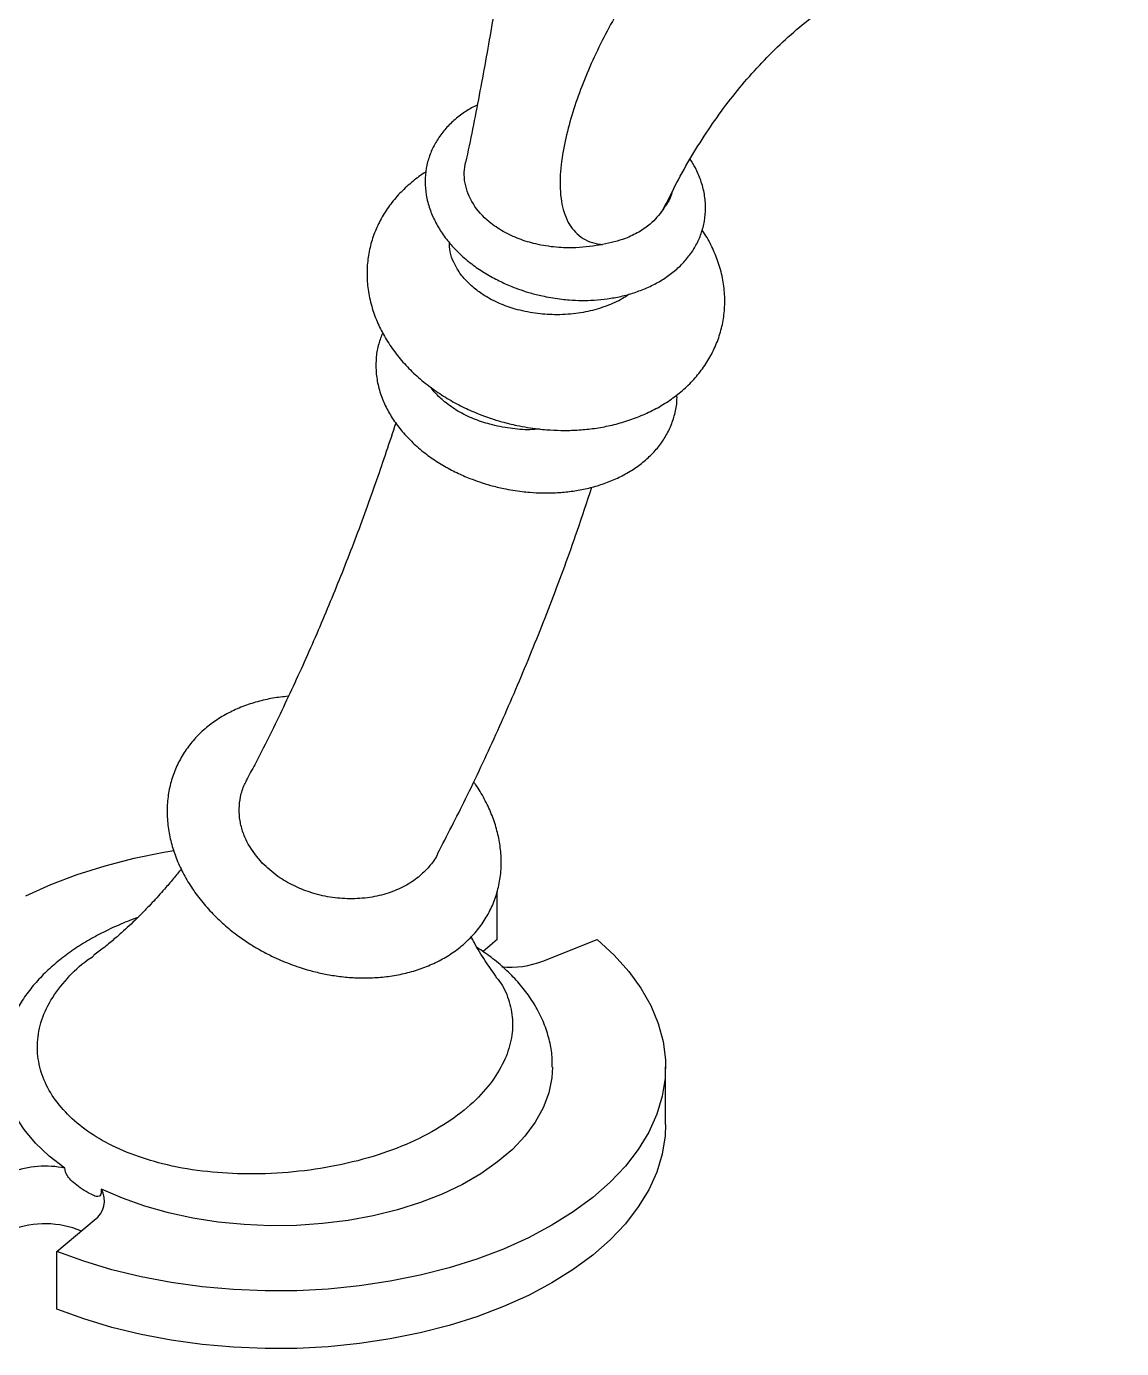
# Model space of a CAD drawing. Header units: millimetres. Extents: x 2710 to 8650, y -4054 to 146.
# Drawn here: x 6376.3 to 6531.3, y -2447.4 to -2260.2 of the extents above; entities that cross this region are included whole.
import ezdxf

# ---------------------------------------------------------------- set-up
doc = ezdxf.new("R2010")
doc.units = ezdxf.units.MM

# ---------------------------------------------------------------- blocks, each defined once
blk = doc.blocks.new('izometria')
at = {"linetype": 'Continuous'}
for p, q in [((1666.06, 732.09), (1666.51, 733)), ((1642.6, 628.75), (1642.6, 635.58)), ((1642.6, 628.75), (1640.59, 627.06)), ((1649.06, 625.7), (1656.74, 628.75)), ((1666.43, 602.59), (1666.43, 610.76)), ((1580.26, 584.6), (1585.55, 589.03)), ((1580.26, 576.43), (1580.26, 584.6))]:
    blk.add_line(p, q, dxfattribs=at)
at = {"linetype": 'Continuous', "flags": 128}
for points in [[(1575.84, 634.96), (1579.38, 636.56), (1583.13, 637.98), (1587.07, 639.22), (1591.17, 640.28), (1595.41, 641.13), (1596.8, 641.36)], [(1656.74, 628.75), (1659.14, 626.56), (1661.21, 624.26), (1662.95, 621.87), (1664.35, 619.41), (1665.4, 616.89), (1666.08, 614.33), (1666.4, 611.74), (1666.36, 609.15), (1665.95, 606.57), (1665.18, 604.02), (1664.05, 601.51), (1662.56, 599.06), (1660.74, 596.69), (1658.59, 594.42), (1656.13, 592.25), (1653.36, 590.21), (1650.32, 588.31), (1647.02, 586.55), (1643.48, 584.95), (1639.73, 583.53), (1635.79, 582.29), (1631.69, 581.24), (1627.45, 580.38), (1623.1, 579.73), (1618.68, 579.28), (1614.21, 579.05), (1609.72, 579.02), (1605.25, 579.21), (1600.81, 579.6), (1596.44, 580.21), (1592.18, 581.01), (1588.04, 582.02), (1584.06, 583.22), (1580.26, 584.6)], [(1581.39, 596.4), (1579.16, 598.11), (1577.23, 599.94), (1575.6, 601.87), (1574.3, 603.88), (1573.33, 605.95), (1572.71, 608.06), (1572.44, 610.2), (1572.43, 610.8)], [(1650.43, 610.71), (1650.33, 609.17), (1649.89, 607.04), (1649.11, 604.94), (1647.98, 602.9), (1646.52, 600.93), (1644.74, 599.04), (1642.65, 597.27), (1640.29, 595.61), (1637.66, 594.1), (1634.8, 592.73), (1631.72, 591.53), (1628.46, 590.5), (1625.04, 589.66), (1621.5, 589.01), (1617.87, 588.55), (1614.18, 588.3), (1610.47, 588.25), (1606.76, 588.4), (1603.1, 588.76), (1599.51, 589.32), (1596.03, 590.07), (1592.69, 591.01), (1589.53, 592.13), (1586.55, 593.42)], [(1666.43, 602.59), (1666.36, 600.99), (1665.95, 598.4), (1665.18, 595.85), (1664.05, 593.34), (1662.56, 590.9), (1660.74, 588.53), (1658.59, 586.25), (1656.13, 584.09), (1653.36, 582.05), (1650.32, 580.14), (1647.02, 578.38), (1643.48, 576.79), (1639.73, 575.37), (1635.79, 574.12), (1631.69, 573.07), (1627.45, 572.22), (1623.1, 571.56), (1618.68, 571.12), (1614.21, 570.88), (1609.72, 570.86), (1605.25, 571.04), (1600.81, 571.44), (1596.44, 572.04), (1592.18, 572.85), (1588.04, 573.85), (1584.06, 575.05), (1580.26, 576.43)]]:
    blk.add_lwpolyline(points, dxfattribs=at)
at = {"linetype": 'Continuous'}
for centre, radius, start, end in [((1644.32, 638.25), 13.41, 265.3546, 290.693), ((1578.61, 582.91), 13.77, 78.3365, 110.4284), ((1583.72, 591.76), 3.28, 303.7999, 30.2985), ((1578.58, 575.11), 13.41, 67.4621, 110.8607)]:
    blk.add_arc(centre, radius, start, end, dxfattribs=at)
for points, knots in [([(1648.7, 844.79), (1648.71, 843.48), (1648.73, 838.52), (1648.56, 830.02), (1648.2, 819.29), (1647.63, 808.71), (1646.87, 798.26), (1645.9, 787.96), (1644.74, 777.8), (1643.38, 767.8), (1641.83, 757.95), (1640.06, 748.28), (1638.81, 741.9), (1638.1, 738.78), (1638.1, 738.77)], [0, 0, 0, 0, 0.034377, 0.130858, 0.22735, 0.323855, 0.420371, 0.516901, 0.613448, 0.710014, 0.806603, 0.903222, 0.999874, 1, 1, 1, 1]), ([(1716.17, 817.08), (1718.5, 815.5), (1725.19, 810.99), (1736.26, 803.78), (1749.37, 795.44), (1762.51, 787.35), (1775.65, 779.49), (1788.81, 771.87), (1801.97, 764.49), (1815.13, 757.35), (1828.29, 750.46), (1841.45, 743.81), (1854.59, 737.41), (1867.73, 731.27), (1880.85, 725.37), (1893.96, 719.74), (1907.04, 714.35), (1920.1, 709.24), (1931.08, 705.1), (1937.7, 702.78), (1939.98, 701.98)], [0, 0, 0, 0, 0.031281, 0.089785, 0.148307, 0.206846, 0.265401, 0.323972, 0.382557, 0.441155, 0.499767, 0.558392, 0.617028, 0.675676, 0.734334, 0.793003, 0.851682, 0.910371, 0.969068, 1, 1, 1, 1]), ([(1666.55, 732.99), (1667.11, 734.11), (1668.34, 736.61), (1670.43, 740.22), (1672.78, 743.89), (1675.28, 747.35), (1677.95, 750.63), (1680.79, 753.71), (1683.8, 756.61), (1687.01, 759.31), (1690.42, 761.8), (1694.04, 764.09), (1697.88, 766.14), (1701.94, 767.95), (1706.2, 769.49), (1710.48, 770.7), (1714.75, 771.61), (1718.95, 772.25), (1723.26, 772.65), (1727.66, 772.82), (1732.16, 772.76), (1736.76, 772.46), (1741.45, 771.92), (1746.23, 771.16), (1751.1, 770.15), (1756.04, 768.91), (1761.07, 767.43), (1766.16, 765.71), (1771.31, 763.75), (1776.51, 761.56), (1781.75, 759.14), (1787.04, 756.47), (1792.35, 753.58), (1797.68, 750.46), (1803.02, 747.12), (1808.37, 743.55), (1813.72, 739.77), (1819.05, 735.77), (1824.36, 731.57), (1829.64, 727.16), (1834.89, 722.56), (1840.09, 717.77), (1845.24, 712.8), (1850.32, 707.66), (1855.34, 702.35), (1860.28, 696.88), (1865.13, 691.27), (1869.88, 685.52), (1874.52, 679.66), (1879.04, 673.71), (1883.4, 667.7), (1887.56, 661.74), (1891.37, 656.04), (1894.6, 651.03), (1897.42, 646.5), (1900.03, 642.19), (1901.8, 639.16), (1902.69, 637.63)], [0, 0, 0, 0, 0.015026, 0.033287, 0.051703, 0.07032, 0.089188, 0.10836, 0.127893, 0.147837, 0.168223, 0.189049, 0.210266, 0.231756, 0.253367, 0.274983, 0.294138, 0.313063, 0.331791, 0.350357, 0.368795, 0.387135, 0.405403, 0.42362, 0.441804, 0.459966, 0.478119, 0.496269, 0.514421, 0.53258, 0.55075, 0.568932, 0.587129, 0.60534, 0.623566, 0.641807, 0.660061, 0.678328, 0.696605, 0.714891, 0.733183, 0.751479, 0.769776, 0.788069, 0.806354, 0.824622, 0.842865, 0.861067, 0.879205, 0.897239, 0.915094, 0.932605, 0.949328, 0.964144, 0.975065, 0.987355, 1, 1, 1, 1]), ([(1667.35, 770.18), (1667.34, 770.17), (1666.57, 769.52), (1665.18, 767.94), (1663.35, 765.68), (1661.38, 762.89), (1659.37, 759.66), (1656.73, 754.75), (1654.61, 749.89), (1652.98, 744.99), (1652.05, 741.3), (1651.45, 737.51), (1651.46, 733.87), (1652.15, 731.12), (1653.18, 729.41), (1654.14, 728.4), (1655.37, 727.64), (1656.53, 727.27), (1657.27, 727.19), (1657.52, 727.16)], [0, 0, 0, 0, 0.000936, 0.048625, 0.097429, 0.147308, 0.227649, 0.308084, 0.472773, 0.553484, 0.63418, 0.716923, 0.799455, 0.868089, 0.896956, 0.926569, 0.955496, 0.985539, 1, 1, 1, 1]), ([(1639.76, 746.91), (1639.49, 746.78), (1638.64, 746.36), (1637.35, 745.48), (1635.92, 744.28), (1634.7, 742.9), (1633.71, 741.38), (1632.96, 739.73), (1632.5, 737.95), (1632.34, 736.09), (1632.5, 734.15), (1632.98, 732.25), (1633.76, 730.43), (1634.77, 728.73), (1636.02, 727.11), (1637.5, 725.6), (1639.16, 724.23), (1640.95, 723.03), (1642.79, 722.03), (1644.46, 721.28), (1646.01, 720.7), (1647.53, 720.22), (1648.63, 719.97), (1649.22, 719.83)], [0, 0, 0, 0, 0.022248, 0.071527, 0.121298, 0.171508, 0.222183, 0.27344, 0.325492, 0.378643, 0.433201, 0.489553, 0.540773, 0.592425, 0.644386, 0.696447, 0.748278, 0.79932, 0.848306, 0.892577, 0.924287, 0.959511, 1, 1, 1, 1]), ([(1657.52, 727.16), (1656.27, 726.96), (1654.16, 726.61), (1650.91, 726.72), (1648.19, 727.15), (1645.65, 727.92), (1643.4, 728.96), (1641.05, 730.56), (1638.99, 732.89), (1638.04, 735.38), (1637.86, 737.37), (1638.03, 738.32), (1638.11, 738.77)], [0, 0, 0, 0, 0.1348807, 0.2301083, 0.3289368, 0.4119746, 0.4981551, 0.5854661, 0.7201622, 0.8598579, 0.933918, 1, 1, 1, 1]), ([(1649.22, 719.83), (1650.06, 719.68), (1651.25, 719.46), (1653.02, 719.3), (1654.55, 719.23), (1656.36, 719.28), (1658.22, 719.46), (1660.12, 719.8), (1662, 720.32), (1663.83, 721.01), (1665.55, 721.88), (1667.14, 722.92), (1668.56, 724.14), (1669.79, 725.52), (1670.78, 727.05), (1671.52, 728.71), (1671.98, 730.48), (1672.14, 732.35), (1671.98, 734.3), (1671.47, 736.2), (1670.78, 737.87), (1670.17, 738.84), (1669.91, 739.26)], [0, 0, 0, 0, 0.060152, 0.084998, 0.126133, 0.168868, 0.214693, 0.262474, 0.31175, 0.362144, 0.413385, 0.465278, 0.517696, 0.57058, 0.623968, 0.67799, 0.732877, 0.788951, 0.846535, 0.90604, 0.959971, 1, 1, 1, 1]), ([(1632.51, 737.44), (1632.49, 737.43), (1631.82, 737.04), (1630.61, 736.11), (1628.94, 734.61), (1627.48, 732.92), (1626.26, 731.08), (1625.29, 729.1), (1624.6, 727), (1624.2, 724.79), (1624.12, 722.51), (1624.36, 720.17), (1624.93, 717.89), (1625.78, 715.7), (1626.88, 713.65), (1628.24, 711.68), (1629.84, 709.82), (1631.65, 708.11), (1633.64, 706.56), (1635.75, 705.2), (1637.89, 704.06), (1639.84, 703.21), (1641.62, 702.56), (1643.39, 702), (1644.68, 701.71), (1645.39, 701.55)], [0, 0, 0, 0, 0.000765, 0.046828, 0.092975, 0.139139, 0.185336, 0.23166, 0.278286, 0.325456, 0.373456, 0.422554, 0.473126, 0.519804, 0.567181, 0.6152, 0.663706, 0.712441, 0.761043, 0.808945, 0.854994, 0.897286, 0.927307, 0.959927, 1, 1, 1, 1]), ([(1667.32, 734.51), (1667.31, 734.44), (1667.17, 733.84), (1666.71, 733.03), (1666.22, 732.32), (1666.06, 732.09)], [0, 0, 0, 0, 0.074366, 0.69492, 1, 1, 1, 1]), ([(1666.06, 732.09), (1665.51, 731.38), (1664.59, 730.19), (1662.67, 728.89), (1660.49, 727.82), (1658.62, 727.41), (1657.52, 727.16)], [0, 0, 0, 0, 0.300468, 0.498528, 0.701642, 1, 1, 1, 1]), ([(1645.39, 701.55), (1646.39, 701.36), (1647.78, 701.11), (1649.86, 700.91), (1651.61, 700.83), (1653.7, 700.86), (1655.85, 701.04), (1658.07, 701.4), (1660.29, 701.95), (1662.47, 702.69), (1664.58, 703.63), (1666.57, 704.77), (1668.41, 706.11), (1670.08, 707.63), (1671.53, 709.33), (1672.75, 711.19), (1673.71, 713.18), (1674.4, 715.3), (1674.78, 717.51), (1674.86, 719.8), (1674.6, 722.15), (1674.02, 724.44), (1673.13, 726.61), (1672.32, 728.18), (1671.73, 729.01), (1671.6, 729.2)], [0, 0, 0, 0, 0.056123, 0.078383, 0.115357, 0.153637, 0.194612, 0.23729, 0.281253, 0.326143, 0.371676, 0.417612, 0.463763, 0.509997, 0.556257, 0.602566, 0.649029, 0.695831, 0.743221, 0.791482, 0.840897, 0.891851, 0.938654, 0.986155, 1, 1, 1, 1]), ([(1639.34, 720.98), (1638.84, 721.43), (1637.83, 722.34), (1636.49, 724.31), (1635.81, 726.08), (1635.82, 727.24), (1635.82, 727.44)], [0, 0, 0, 0, 0.236096, 0.480631, 0.9144, 1, 1, 1, 1]), ([(1661.28, 720.15), (1661.21, 720.1), (1660.55, 719.56), (1658.94, 718.77), (1656.49, 717.87), (1653.7, 717.33), (1650.83, 717.16), (1647.93, 717.38), (1645.27, 717.93), (1642.84, 718.8), (1640.87, 719.81), (1639.8, 720.62), (1639.34, 720.98)], [0, 0, 0, 0, 0.013371, 0.132091, 0.25412, 0.374651, 0.499222, 0.610625, 0.726287, 0.822945, 0.923201, 1, 1, 1, 1]), ([(1626.38, 714.68), (1626.17, 714.16), (1625.74, 713.05), (1625.42, 711.24), (1625.38, 709.3), (1625.67, 707.29), (1626.28, 705.33), (1627.17, 703.46), (1628.29, 701.72), (1629.65, 700.06), (1631.22, 698.53), (1632.98, 697.13), (1634.86, 695.9), (1636.79, 694.87), (1638.54, 694.11), (1640.14, 693.52), (1641.73, 693.02), (1642.89, 692.76), (1643.51, 692.61)], [0, 0, 0, 0, 0.059805, 0.12726, 0.196145, 0.266823, 0.33979, 0.40603, 0.47279, 0.539909, 0.607125, 0.674033, 0.739933, 0.803235, 0.860686, 0.901534, 0.946795, 1, 1, 1, 1]), ([(1635.13, 704.91), (1634.67, 705.31), (1633.95, 705.93), (1633.44, 706.64), (1633.26, 706.9)], [0, 0, 0, 0, 0.639543, 1, 1, 1, 1]), ([(1643.51, 692.61), (1644.38, 692.45), (1645.61, 692.23), (1647.45, 692.05), (1649.04, 691.97), (1650.92, 692), (1652.86, 692.17), (1654.84, 692.5), (1656.81, 692.99), (1658.73, 693.67), (1660.56, 694.53), (1662.27, 695.57), (1663.81, 696.78), (1665.16, 698.15), (1666.29, 699.68), (1667.18, 701.36), (1667.77, 703.15), (1668.07, 704.68), (1668.05, 705.61), (1668.04, 705.89)], [0, 0, 0, 0, 0.073869, 0.104371, 0.154881, 0.207364, 0.263655, 0.322362, 0.382922, 0.444876, 0.507896, 0.571743, 0.636259, 0.701367, 0.767089, 0.833553, 0.900997, 0.969761, 1, 1, 1, 1]), ([(1648.67, 701.03), (1648.18, 700.99), (1646.81, 700.88), (1644.39, 701.1), (1641.7, 701.62), (1639.2, 702.47), (1636.98, 703.52), (1635.74, 704.45), (1635.13, 704.91)], [0, 0, 0, 0, 0.105977, 0.296281, 0.493875, 0.658798, 0.829883, 1, 1, 1, 1]), ([(1628.23, 701.89), (1627.33, 699.18), (1625.49, 693.59), (1622.46, 685.33), (1619.2, 677.07), (1615.75, 669.01), (1612.1, 661.15), (1609.21, 655.27), (1607.49, 652.08), (1607.1, 651.36)], [0, 0, 0, 0, 0.149718, 0.309965, 0.470413, 0.631096, 0.79205, 0.953313, 1, 1, 1, 1]), ([(1634.16, 640.92), (1635.49, 643.49), (1638.35, 649.01), (1642.44, 657.76), (1646.52, 667.11), (1650.35, 676.73), (1653.52, 685.29), (1655.31, 690.74), (1656, 692.82)], [0, 0, 0, 0, 0.1582, 0.339711, 0.521681, 0.704065, 0.88682, 1, 1, 1, 1]), ([(1613.01, 663.2), (1612.28, 663.13), (1610.79, 662.96), (1608.63, 662.47), (1606.53, 661.78), (1604.54, 660.88), (1602.68, 659.77), (1600.99, 658.45), (1599.5, 656.94), (1598.23, 655.25), (1597.2, 653.39), (1596.44, 651.38), (1595.97, 649.24), (1595.8, 646.98), (1595.95, 644.72), (1596.39, 642.49), (1597.09, 640.34), (1598.05, 638.23), (1599.25, 636.18), (1600.68, 634.22), (1602.31, 632.39), (1604.07, 630.72), (1605.86, 629.3), (1607.5, 628.18), (1609.07, 627.24), (1610.51, 626.48), (1611.5, 626.04), (1611.93, 625.85)], [0, 0, 0, 0, 0.0389351, 0.0789548, 0.1195713, 0.1606781, 0.202207, 0.2441197, 0.2864093, 0.3290958, 0.37223, 0.415891, 0.460186, 0.5052245, 0.551159, 0.5933214, 0.6356399, 0.6780958, 0.7206313, 0.7631343, 0.8053876, 0.8469217, 0.8864586, 0.9197878, 0.9461452, 0.9769657, 1, 1, 1, 1]), ([(1609.33, 639.59), (1608.61, 640.46), (1607.47, 641.83), (1606.57, 643.9), (1606.13, 645.59), (1606.01, 647.31), (1606.23, 649.04), (1606.61, 650.4), (1607.04, 651.13), (1607.16, 651.33)], [0, 0, 0, 0, 0.23326, 0.365291, 0.500747, 0.640973, 0.784512, 0.940542, 1, 1, 1, 1]), ([(1611.93, 625.85), (1612.8, 625.49), (1614.04, 624.99), (1615.93, 624.41), (1617.58, 623.99), (1619.56, 623.62), (1621.66, 623.38), (1623.85, 623.3), (1626.08, 623.4), (1628.31, 623.69), (1630.51, 624.2), (1632.62, 624.92), (1634.63, 625.85), (1636.5, 627), (1638.2, 628.36), (1639.69, 629.92), (1640.95, 631.66), (1641.96, 633.58), (1642.68, 635.65), (1643.11, 637.85), (1643.21, 640.09), (1643, 642.3), (1642.53, 644.45), (1641.8, 646.59), (1640.8, 648.68), (1639.93, 650.19), (1639.35, 650.96), (1639.25, 651.08)], [0, 0, 0, 0, 0.047726, 0.067463, 0.100185, 0.134268, 0.170894, 0.209175, 0.24874, 0.289295, 0.330629, 0.372597, 0.415099, 0.458074, 0.501504, 0.5454, 0.589807, 0.634797, 0.680468, 0.726906, 0.774247, 0.817442, 0.86079, 0.904269, 0.947835, 0.991408, 1, 1, 1, 1]), ([(1634.17, 640.92), (1634.14, 640.86), (1633.86, 640.19), (1632.97, 639.05), (1631.45, 637.53), (1629.5, 636.25), (1627.19, 635.27), (1624.56, 634.65), (1621.78, 634.46), (1618.91, 634.7), (1616.23, 635.34), (1613.73, 636.36), (1611.37, 637.71), (1610.04, 638.93), (1609.33, 639.59)], [0, 0, 0, 0, 0.007902, 0.091746, 0.177598, 0.269978, 0.36484, 0.460513, 0.559259, 0.649629, 0.743387, 0.822524, 0.904662, 1, 1, 1, 1]), ([(1597.87, 638.73), (1597.49, 638.26), (1596.68, 637.28), (1595.58, 636.01), (1594.6, 634.91), (1593.72, 633.96), (1592.79, 632.97), (1591.8, 631.97), (1590.74, 630.94), (1589.62, 629.9), (1588.36, 628.8), (1586.93, 627.62), (1585.98, 626.91), (1585.47, 626.54)], [0, 0, 0, 0, 0.0742912, 0.1580688, 0.2197043, 0.2839052, 0.3518172, 0.4348686, 0.5206711, 0.6093776, 0.7152379, 0.8486665, 1, 1, 1, 1]), ([(1591.68, 631.86), (1591.52, 631.81), (1590.49, 631.46), (1588.68, 630.69), (1586.26, 629.54), (1583.98, 628.25), (1581.83, 626.82), (1579.86, 625.27), (1578.08, 623.6), (1576.5, 621.81), (1575.16, 619.93), (1574.06, 617.95), (1573.22, 615.89), (1572.68, 613.76), (1572.42, 612.06), (1572.46, 611.07), (1572.47, 610.81)], [0, 0, 0, 0, 0.013611, 0.090694, 0.168806, 0.247742, 0.327297, 0.407303, 0.487593, 0.568016, 0.648453, 0.728865, 0.809327, 0.890058, 0.971439, 1, 1, 1, 1]), ([(1642.42, 623.6), (1641.9, 624.31), (1640.78, 625.86), (1639.65, 627.74), (1639.06, 628.88), (1638.91, 629.18)], [0, 0, 0, 0, 0.388899, 0.844079, 1, 1, 1, 1]), ([(1650.39, 610.7), (1650.4, 611.18), (1650.4, 612.42), (1650.05, 614.42), (1649.36, 616.69), (1648.34, 618.86), (1647.05, 620.9), (1645.54, 622.79), (1643.77, 624.59), (1641.85, 626.22), (1640.43, 627.18), (1639.76, 627.64)], [0, 0, 0, 0, 0.07467, 0.191313, 0.311151, 0.435124, 0.548319, 0.663053, 0.779068, 0.895982, 1, 1, 1, 1]), ([(1642.34, 623.54), (1642.51, 623.35), (1643.41, 622.32), (1644.27, 620.26), (1644.9, 617.42), (1644.66, 614.45), (1643.61, 611.38), (1641.7, 608.29), (1638.85, 605.25), (1635.07, 602.42), (1630.44, 599.95), (1625.06, 597.96), (1619.2, 596.54), (1612.95, 595.69), (1606.78, 595.48), (1600.74, 595.89), (1595.39, 596.86), (1590.62, 598.36), (1586.66, 600.22), (1583.34, 602.46), (1580.74, 604.97), (1578.84, 607.76), (1577.69, 610.73), (1577.35, 613.85), (1577.87, 617.04), (1579.27, 620.24), (1581.57, 623.21), (1583.71, 625.32), (1585.2, 626.29), (1585.5, 626.49)], [0, 0, 0, 0, 0.008179, 0.042698, 0.078137, 0.114313, 0.15135, 0.191389, 0.232417, 0.275768, 0.320313, 0.364755, 0.41052, 0.45426, 0.49947, 0.539863, 0.581738, 0.617661, 0.654723, 0.689195, 0.724622, 0.759967, 0.796236, 0.833556, 0.871826, 0.911725, 0.952673, 0.990213, 1, 1, 1, 1]), ([(1586.55, 593.42), (1586.54, 593.21), (1586.52, 592.79), (1586.35, 592.46), (1586.04, 592.33), (1585.5, 592.48), (1584.65, 592.92), (1583.63, 593.54), (1582.63, 594.28), (1581.92, 595.01), (1581.48, 595.72), (1581.42, 596.17), (1581.39, 596.4)], [0, 0, 0, 0, 0.0809338, 0.1615614, 0.2420331, 0.3620168, 0.483945, 0.628456, 0.7496848, 0.8444053, 0.9231726, 1, 1, 1, 1])]:
    blk.add_open_spline(points, degree=3, knots=knots, dxfattribs=at)

msp = doc.modelspace()

# ---------------------------------------------------------------- block references
msp.add_blockref('izometria', (4800.33, -3018.24))

doc.saveas('drawing.dxf')
